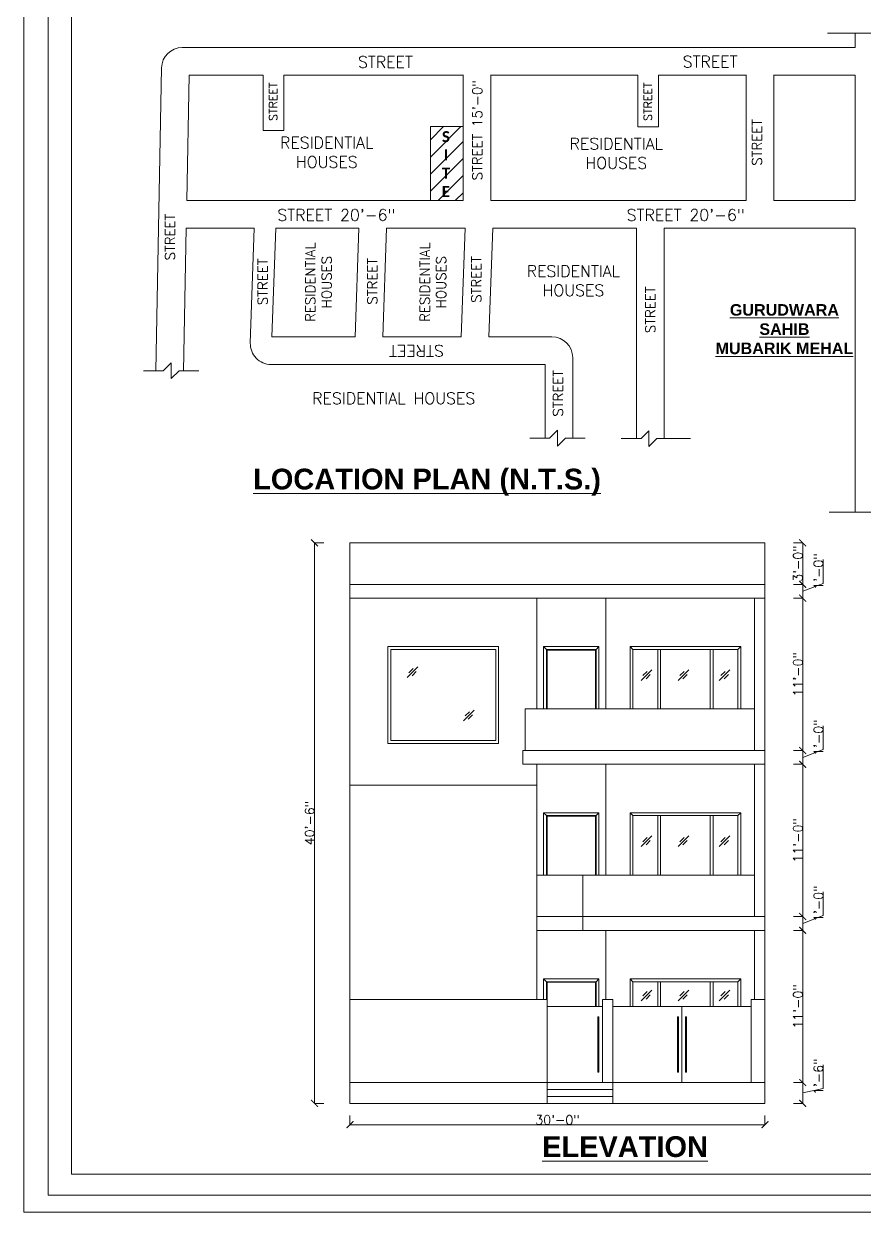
# Model space of a CAD drawing. Header units: metres. Extents: x 0 to 66.7, y 0 to 52.7.
# Drawn here: x 0 to 18.53, y 0 to 26.19 of the extents above; entities that cross this region are included whole.
import ezdxf

# ---------------------------------------------------------------- set-up
doc = ezdxf.new("R2010")
doc.units = ezdxf.units.M
doc.layers.add('LOCATION_PLAN', color=2, linetype='Continuous')
doc.layers.add('TEXT', color=7, linetype='Continuous', lineweight=18)
doc.styles.get("Standard").update_dxf_attribs({"font": 'simplex.shx'})

# ---------------------------------------------------------------- blocks, each defined once
blk = doc.blocks.new('_ArchTick')
at = {"color": 0, "linetype": 'ByBlock', "const_width": 0.15}
blk.add_lwpolyline([(-0.5, -0.5), (0.5, 0.5)], dxfattribs=at)

msp = doc.modelspace()

# ---------------------------------------------------------------- hatches: boundary and pattern name
at = {"layer": 'LOCATION_PLAN', "lineweight": 0}
h = msp.add_hatch(dxfattribs=at)
h.set_pattern_fill('ANSI31', color=1, scale=2.13111, angle=360)
h.set_pattern_definition([(45, (-24448.90527, -394.6793), (-0.1883653165, 0.1883653165), [])])
h.paths.add_polyline_path([(9.6845, 22.295), (8.96319, 22.295), (8.96319, 23.92396), (9.6845, 23.92396)])
h.paths.add_polyline_path([(9.14876, 23.98918), (9.46106, 23.98918), (9.46106, 22.19695), (9.14876, 22.19695)], flags=9)

# ---------------------------------------------------------------- linework, layer by layer
at = {"lineweight": 0}
for p, q in [((6.61225, 14.75101), (6.40576, 14.75101)), ((6.40894, 2.39622), (6.40894, 14.75419)), ((16.96743, 14.75101), (17.17392, 14.75101)), ((17.17075, 13.8329), (17.17075, 14.75419)), ((17.62529, 13.85524), (17.62529, 14.38115)), ((16.96743, 13.83608), (17.17392, 13.83608)), ((16.96743, 13.83608), (17.17392, 13.83608)), ((17.17075, 13.68359), (17.62529, 13.85524)), ((17.17075, 13.83925), (17.17075, 13.52792)), ((7.19016, 13.5311), (7.19016, 9.26141)), ((11.30737, 11.09127), (11.30737, 13.5311)), ((12.83226, 11.09127), (12.83226, 13.5311)), ((16.11077, 10.17634), (16.11077, 13.5311)), ((16.3395, 10.17634), (16.3395, 13.5311)), ((16.96743, 13.5311), (17.17392, 13.5311)), ((16.96743, 13.5311), (17.17392, 13.5311)), ((17.17075, 10.17316), (17.17075, 13.53428)), ((11.45985, 12.46368), (11.52339, 12.40014)), ((12.67977, 12.46368), (12.61623, 12.40014)), ((13.36597, 12.46368), (13.4295, 12.40014)), ((13.97592, 12.40014), (13.97592, 11.09127)), ((14.03946, 12.40014), (14.03946, 11.09127)), ((15.1323, 12.40014), (15.1323, 11.09127)), ((15.19584, 12.40014), (15.19584, 11.09127)), ((15.80579, 12.46368), (15.74225, 12.40014)), ((8.45347, 11.78467), (8.68889, 12.0201)), ((8.48941, 11.88999), (8.58358, 11.98416)), ((8.55878, 11.82062), (8.65295, 11.91479)), ((13.61205, 11.72035), (13.84747, 11.95578)), ((13.64799, 11.82567), (13.74216, 11.91984)), ((13.71736, 11.7563), (13.81153, 11.85047)), ((14.42523, 11.72035), (14.66065, 11.95578)), ((14.46117, 11.82567), (14.55534, 11.91984)), ((14.53054, 11.7563), (14.62471, 11.85047)), ((15.33254, 11.72035), (15.56796, 11.95578)), ((15.36848, 11.82567), (15.46265, 11.91984)), ((15.43785, 11.7563), (15.53202, 11.85047)), ((9.69264, 10.83144), (9.92807, 11.06686)), ((9.72859, 10.93675), (9.82276, 11.03092)), ((9.79796, 10.86738), (9.89213, 10.96155)), ((17.62529, 10.19551), (17.62529, 10.72141)), ((16.96743, 10.17634), (17.17392, 10.17634)), ((16.96743, 10.17634), (17.17392, 10.17634)), ((17.17075, 10.02385), (17.62529, 10.19551)), ((17.17075, 10.17952), (17.17075, 9.86818)), ((11.30737, 9.87136), (11.30737, 9.41389)), ((12.83226, 7.43154), (12.83226, 9.87136)), ((16.11077, 6.5166), (16.11077, 9.87136)), ((16.3395, 6.5166), (16.3395, 9.87136)), ((16.96743, 9.87136), (17.17392, 9.87136)), ((16.96743, 9.87136), (17.17392, 9.87136)), ((17.17075, 9.87454), (17.17075, 6.51343)), ((11.45985, 8.80394), (11.52339, 8.7404)), ((12.67977, 8.80394), (12.61623, 8.7404)), ((13.36597, 8.80394), (13.4295, 8.7404)), ((13.97592, 8.7404), (13.97592, 7.43154)), ((14.03946, 8.7404), (14.03946, 7.43154)), ((15.1323, 8.7404), (15.1323, 7.43154)), ((15.19584, 8.7404), (15.19584, 7.43154)), ((15.80579, 8.80394), (15.74225, 8.7404)), ((13.61205, 8.06062), (13.84747, 8.29604)), ((13.64799, 8.16593), (13.74216, 8.2601)), ((13.71736, 8.09656), (13.81153, 8.19073)), ((14.42523, 8.06062), (14.66065, 8.29604)), ((14.46117, 8.16593), (14.55534, 8.2601)), ((14.53054, 8.09656), (14.62471, 8.19073)), ((15.33254, 8.06062), (15.56796, 8.29604)), ((15.36848, 8.16593), (15.46265, 8.2601)), ((15.43785, 8.09656), (15.53202, 8.19073)), ((17.62529, 6.53577), (17.62529, 7.06168)), ((16.96743, 6.5166), (17.17392, 6.5166)), ((16.96743, 6.5166), (17.17392, 6.5166)), ((17.17075, 6.36411), (17.62529, 6.53577)), ((17.17075, 6.51978), (17.17075, 6.20845)), ((12.83226, 4.68674), (12.83226, 6.21163)), ((16.11077, 4.68674), (16.11077, 6.21163)), ((16.3395, 4.68674), (16.3395, 6.21163)), ((16.96743, 6.21163), (17.17392, 6.21163)), ((16.96743, 6.21163), (17.17392, 6.21163)), ((17.17075, 6.2148), (17.17075, 2.85369)), ((11.45985, 5.1442), (11.52339, 5.08067)), ((12.67977, 5.1442), (12.61623, 5.08067)), ((13.36597, 5.1442), (13.4295, 5.08067)), ((13.97592, 5.08067), (13.97592, 4.53425)), ((14.03946, 5.08067), (14.03946, 4.53425)), ((15.1323, 5.08067), (15.1323, 4.53425)), ((15.19584, 5.08067), (15.19584, 4.53425)), ((15.80579, 5.1442), (15.74225, 5.08067)), ((13.61205, 4.66169), (13.84747, 4.89711)), ((13.64799, 4.767), (13.74216, 4.86117)), ((13.71736, 4.69763), (13.81153, 4.7918)), ((14.42523, 4.66169), (14.66065, 4.89711)), ((14.46117, 4.767), (14.55534, 4.86117)), ((14.53054, 4.69763), (14.62471, 4.7918)), ((15.33254, 4.66169), (15.56796, 4.89711)), ((15.36848, 4.767), (15.46265, 4.86117)), ((15.43785, 4.69763), (15.53202, 4.7918)), ((17.62529, 2.72354), (17.62529, 3.24945)), ((11.5361, 2.85687), (11.5361, 2.3994)), ((12.98475, 2.70438), (11.5361, 2.70438)), ((12.98475, 2.85687), (12.98475, 2.3994)), ((16.96743, 2.85687), (17.17392, 2.85687)), ((16.96743, 2.85687), (17.17392, 2.85687)), ((17.17075, 2.86004), (17.17075, 2.39622)), ((17.17075, 2.62813), (17.62529, 2.72354)), ((6.61225, 2.3994), (6.40576, 2.3994)), ((12.98475, 2.55189), (11.5361, 2.55189)), ((16.96743, 2.3994), (17.17392, 2.3994)), ((7.19016, 2.13285), (7.19016, 1.92635)), ((16.3395, 2.13285), (16.3395, 1.92635)), ((16.34268, 1.92953), (7.18699, 1.92953))]:
    msp.add_line(p, q, dxfattribs=at)
for points in [[(0, 0), (0, 52.68901), (66.70833, 52.68901), (66.70833, 0)], [(0.5355, 0.37263), (0.5355, 52.31639), (66.3357, 52.31639), (66.3357, 0.37263)], [(1.05197, 0.83841), (1.05197, 51.8506), (65.86992, 51.8506), (65.86992, 0.83841)], [(16.3395, 14.75101), (7.19016, 14.75101), (7.19016, 13.83608), (16.3395, 13.83608)], [(16.3395, 13.83608), (7.19016, 13.83608), (7.19016, 13.5311), (16.3395, 13.5311)], [(10.46868, 12.46368), (8.02885, 12.46368), (8.02885, 10.32883), (10.46868, 10.32883)], [(10.40514, 12.40014), (8.09239, 12.40014), (8.09239, 10.39237), (10.40514, 10.39237)], [(16.11077, 11.09127), (11.05322, 11.09127), (11.05322, 10.17634), (16.11077, 10.17634)], [(16.3395, 10.17634), (11.00239, 10.17634), (11.00239, 9.87136), (16.3395, 9.87136)], [(12.32396, 6.5166), (11.30737, 6.5166), (11.30737, 7.43154), (12.32396, 7.43154)], [(16.11077, 7.43154), (12.32396, 7.43154), (12.32396, 6.5166), (16.11077, 6.5166)], [(12.32396, 6.5166), (11.30737, 6.5166), (11.30737, 6.21163), (12.32396, 6.21163)], [(16.3395, 6.5166), (12.32396, 6.5166), (12.32396, 6.21163), (16.3395, 6.21163)], [(11.5361, 4.68674), (7.19016, 4.68674), (7.19016, 2.85687), (11.5361, 2.85687)], [(11.5361, 4.53425), (12.75601, 4.53425), (12.75601, 2.85687), (11.5361, 2.85687)], [(12.98475, 4.68674), (12.75601, 4.68674), (12.75601, 2.85687), (12.98475, 2.85687)], [(12.98475, 4.53425), (14.50964, 4.53425), (14.50964, 2.85687), (12.98475, 2.85687)], [(16.03453, 4.53425), (14.50964, 4.53425), (14.50964, 2.85687), (16.03453, 2.85687)], [(16.3395, 4.68674), (16.03453, 4.68674), (16.03453, 2.85687), (16.3395, 2.85687)], [(12.67977, 4.30551), (12.65435, 4.30551), (12.65435, 3.0856), (12.67977, 3.0856)], [(14.43339, 4.30551), (14.40798, 4.30551), (14.40798, 3.0856), (14.43339, 3.0856)], [(14.58588, 4.30551), (14.61129, 4.30551), (14.61129, 3.0856), (14.58588, 3.0856)], [(16.3395, 2.85687), (7.19016, 2.85687), (7.19016, 2.3994), (16.3395, 2.3994)]]:
    msp.add_lwpolyline(points, close=True, dxfattribs=at)
for points in [[(12.67977, 11.09127), (12.67977, 12.46368), (11.45985, 12.46368), (11.45985, 11.09127)], [(12.61623, 11.09127), (12.61623, 12.40014), (11.52339, 12.40014), (11.52339, 11.09127)], [(12.60352, 11.09127), (12.60352, 12.38743), (11.5361, 12.38743), (11.5361, 11.09127)], [(15.80579, 11.09127), (15.80579, 12.46368), (13.36597, 12.46368), (13.36597, 11.09127)], [(15.74225, 11.09127), (15.74225, 12.40014), (13.4295, 12.40014), (13.4295, 11.09127)], [(11.30737, 4.68674), (11.30737, 9.41389), (7.19016, 9.41389), (7.19016, 4.68674)], [(12.67977, 7.43154), (12.67977, 8.80394), (11.45985, 8.80394), (11.45985, 7.43154)], [(12.61623, 7.43154), (12.61623, 8.7404), (11.52339, 8.7404), (11.52339, 7.43154)], [(12.60352, 7.43154), (12.60352, 8.72769), (11.5361, 8.72769), (11.5361, 7.43154)], [(15.80579, 7.43154), (15.80579, 8.80394), (13.36597, 8.80394), (13.36597, 7.43154)], [(15.74225, 7.43154), (15.74225, 8.7404), (13.4295, 8.7404), (13.4295, 7.43154)], [(12.67977, 4.53425), (12.67977, 5.1442), (11.45985, 5.1442), (11.45985, 4.68674)], [(12.61623, 4.53425), (12.61623, 5.08067), (11.52339, 5.08067), (11.52339, 4.68674)], [(12.60352, 4.53425), (12.60352, 5.06796), (11.5361, 5.06796), (11.5361, 4.68674)], [(15.80579, 4.53425), (15.80579, 5.1442), (13.36597, 5.1442), (13.36597, 4.53425)], [(15.74225, 4.53425), (15.74225, 5.08067), (13.4295, 5.08067), (13.4295, 4.53425)]]:
    msp.add_lwpolyline(points, dxfattribs=at)
at = {"layer": 'LOCATION_PLAN', "lineweight": 0}
for p, q in [((18.32787, 25.98561), (18.32787, 25.66609)), ((18.32787, 25.66609), (3.49413, 25.66609)), ((2.91237, 18.54583), (3.03674, 25.21715)), ((3.59233, 22.295), (3.6438, 25.05613)), ((5.27888, 25.05613), (3.6438, 25.05613)), ((5.27888, 25.05613), (5.27888, 23.83622)), ((9.6845, 25.05613), (5.73635, 25.05613)), ((5.73635, 23.83622), (5.73635, 25.05613)), ((9.6845, 22.295), (9.6845, 25.06273)), ((10.29446, 22.295), (10.29446, 25.06273)), ((13.53731, 25.05613), (10.29446, 25.05613)), ((13.53731, 25.05613), (13.53731, 23.91898)), ((15.92755, 25.05613), (13.99478, 25.05613)), ((13.99478, 23.91898), (13.99478, 25.05613)), ((15.92755, 22.295), (15.92755, 25.06273)), ((16.5375, 22.295), (16.5375, 25.06273)), ((18.32787, 25.05613), (16.5375, 25.05613)), ((18.32787, 25.05613), (18.32787, 22.295)), ((5.27888, 23.83622), (5.73635, 23.83622)), ((13.53731, 23.91898), (13.99478, 23.91898)), ((9.6845, 22.295), (3.59233, 22.295)), ((15.92755, 22.295), (10.29446, 22.295)), ((18.32787, 22.295), (16.5375, 22.295)), ((3.52222, 18.53446), (3.58096, 21.68504)), ((5.08252, 21.68504), (3.58096, 21.68504)), ((5.08252, 21.68504), (4.9943, 19.15478)), ((5.55624, 21.68504), (5.47134, 19.29133)), ((7.38715, 21.68504), (5.55624, 21.68504)), ((7.38715, 21.68504), (7.30225, 19.29133)), ((7.99749, 21.68504), (7.91259, 19.29133)), ((9.72972, 21.68504), (7.99749, 21.68504)), ((9.72972, 21.68504), (9.64482, 19.29133)), ((10.34006, 21.68504), (10.25515, 19.29133)), ((13.50786, 21.68504), (10.34006, 21.68504)), ((13.50786, 21.68504), (13.50786, 17.04835)), ((18.32787, 21.68504), (14.11781, 21.68504)), ((14.11781, 21.68504), (14.11781, 17.04835)), ((18.32787, 21.68504), (18.32787, 15.43078)), ((7.30225, 19.29133), (5.47134, 19.29133)), ((9.64482, 19.29133), (7.91259, 19.29133)), ((11.64432, 19.29133), (10.25515, 19.29133)), ((11.49183, 18.68137), (5.45149, 18.68137)), ((11.49183, 18.68137), (11.49183, 17.04835)), ((12.10179, 18.83386), (12.10179, 17.04835))]:
    msp.add_line(p, q, dxfattribs=at)
for points in [[(17.71791, 25.98561), (18.8045, 25.98561), (19.2428, 25.54731), (19.2428, 26.42391), (19.6811, 25.98561), (20.76769, 25.98561)], [(2.63786, 18.54583), (3.07249, 18.54583), (3.24781, 18.72115), (3.24781, 18.37051), (3.42313, 18.54583), (3.85777, 18.54583)], [(12.3763, 17.05752), (11.94166, 17.05752), (11.76634, 16.88221), (11.76634, 17.23284), (11.59102, 17.05752), (11.15639, 17.05752)], [(14.6973, 17.04835), (13.95768, 17.04835), (13.78237, 16.87303), (13.78237, 17.22367), (13.60705, 17.04835), (13.17241, 17.04835)], [(17.75722, 15.43078), (18.84381, 15.43078), (19.28211, 15.86908), (19.28211, 14.99249), (19.7204, 15.43078), (20.807, 15.43078)]]:
    msp.add_lwpolyline(points, dxfattribs=at)
at = {"layer": 'LOCATION_PLAN', "color": 1, "lineweight": 0}
msp.add_lwpolyline([(9.6845, 22.295), (8.96319, 22.295), (8.96319, 23.92396), (9.6845, 23.92396)], close=True, dxfattribs=at)
at = {"layer": 'LOCATION_PLAN', "lineweight": 0}
for centre, start, end in [((3.49413, 25.20862), 90, 178.931917), ((5.45149, 19.13884), 178.003047, 270), ((11.64432, 18.83386), 0, 90)]:
    msp.add_arc(centre, 0.45747, start, end, dxfattribs=at)

# ---------------------------------------------------------------- block references
at = {"lineweight": 0, "xscale": 0.152489018763067, "yscale": 0.152489018763067, "zscale": 0.152489018763067}
for p, rotation in [((6.40894, 14.75101), 90), ((17.17075, 14.75101), 90), ((17.17075, 13.83608), 270), ((17.17075, 13.83608), 90), ((17.17075, 13.5311), 90), ((17.17075, 13.5311), 270), ((17.17075, 10.17634), 270), ((17.17075, 10.17634), 90), ((17.17075, 9.87136), 90), ((17.17075, 9.87136), 270), ((17.17075, 6.5166), 270), ((17.17075, 6.5166), 90), ((17.17075, 6.21163), 90), ((17.17075, 6.21163), 270), ((17.17075, 2.85687), 270), ((17.17075, 2.85687), 90), ((6.40894, 2.3994), 270), ((17.17075, 2.3994), 270), ((7.19016, 1.92953), 180)]:
    msp.add_blockref('_ArchTick', p, dxfattribs=dict(at, rotation=rotation))
msp.add_blockref('_ArchTick', (16.3395, 1.92953), dxfattribs=at)

# ---------------------------------------------------------------- texts
at = {"lineweight": 0, "char_height": 0.203319, "attachment_point": 5, "rotation": 90}
for s, insert in [('\\A1;3\'-0"', (17.06458, 14.29354)), ('\\A1;1\'-0"', (17.5192, 14.1182)), ('\\A1;11\'-0"', (17.06465, 11.85372)), ('\\A1;1\'-0"', (17.5192, 10.45846)), ('\\A1;40\'-6"', (6.30284, 8.57521)), ('\\A1;11\'-0"', (17.06465, 8.19398)), ('\\A1;1\'-0"', (17.5192, 6.79872)), ('\\A1;11\'-0"', (17.06465, 4.53425)), ('\\A1;1\'-6"', (17.5192, 2.9865))]:
    msp.add_mtext(s, dxfattribs=dict(at, insert=insert))
at = {"lineweight": 0, "insert": (11.76483, 2.0357), "char_height": 0.203319, "attachment_point": 5}
msp.add_mtext('\\A1;30\'-0"', dxfattribs=at)
at = {"layer": 'LOCATION_PLAN', "lineweight": 0, "attachment_point": 3}
for s, insert, char_height, width in [('\\A1;\\pxqc;STREET', (10.13262, 25.47561), 0.2541484, 4.3196047), ('\\A1;\\pxqc;STREET', (17.29045, 25.4822), 0.2541484, 4.3196047), ('\\A1;\\pxqc;RESIDENTIAL\\PHOUSES', (8.83934, 23.69684), 0.2541484, 4.3196047), ('\\A1;\\pxqc;RESIDENTIAL\\PHOUSES', (15.2211, 23.67336), 0.2541484, 4.3196047), ('\\A1;\\pxqc;STREET 20\'-6"', (9.05099, 22.10451), 0.2541484, 4.3196047), ('\\A1;\\pxqc;STREET 20\'-6"', (16.75216, 22.10451), 0.2541484, 4.3196047), ('\\A1;\\pxqc;RESIDENTIAL\\PHOUSES', (13.86933, 20.86622), 0.2541484, 3.5058466), ('\\A1;\\pxqc;{\\fArial|b1|i0|c0|p34;\\LGURUDWARA\\PSAHIB\\PMUBARIK MEHAL}', (18.52124, 20.01255), 0.2541484, 3.5058466), ('\\A1;\\pxqc;RESIDENTIAL HOUSES', (10.3153, 18.06217), 0.2541484, 4.3196047), ('\\A1;\\pxqc;{\\fArial|b1|i0|c0|p34;\\LLOCATION PLAN (N.T.S.)}', (12.76988, 16.3862), 0.4574671, 7.7606422)]:
    msp.add_mtext(s, dxfattribs=dict(at, insert=insert, char_height=char_height, width=width))
at = {"layer": 'LOCATION_PLAN', "lineweight": 0, "width": 4.3196047, "attachment_point": 3}
for s, insert, char_height, rotation in [('\\A1;\\pxqc;STREET', (5.40894, 26.63271), 0.1779039, 90), ('\\A1;\\pxqc;STREET 15\'-0"', (9.88973, 26.00525), 0.2160261, 90), ('\\A1;\\pxqc;STREET', (13.66971, 26.63271), 0.1779039, 90), ('\\A1;\\pxqc;STREET', (16.05449, 25.73587), 0.2160261, 90), ('\\A1;\\pxqc;STREET', (3.11669, 23.64949), 0.2160261, 90), ('\\A1;\\pxqc;RESIDENTIAL\\PHOUSES', (6.20828, 22.6546), 0.2160261, 90), ('\\A1;\\pxqc;RESIDENTIAL\\PHOUSES', (8.73276, 22.6546), 0.2160261, 90), ('\\A1;\\pxqc;STREET', (5.15908, 22.6623), 0.2160261, 90), ('\\A1;\\pxqc;STREET', (7.57607, 22.67529), 0.2160261, 90), ('\\A1;\\pxqc;STREET', (9.86815, 22.71546), 0.2160261, 90), ('\\A1;\\pxqc;STREET', (13.70439, 22.04649), 0.2160261, 90), ('\\A1;\\pxqc;STREET', (6.49814, 18.85739), 0.2541484, 180), ('\\A1;\\pxqc;STREET', (11.67005, 20.2071), 0.2160261, 90)]:
    msp.add_mtext(s, dxfattribs=dict(at, insert=insert, char_height=char_height, rotation=rotation))
at = {"layer": 'LOCATION_PLAN', "color": 1, "lineweight": 0, "insert": (4.75129, 22.37487), "char_height": 0.2414409, "width": 9.1104965, "attachment_point": 7}
msp.add_mtext('\\pxqc;{\\fCalibri|b1|i0|c0|p34;S\\PI\\PT\\PE}', dxfattribs=at)
at = {"layer": 'TEXT', "lineweight": 0, "insert": (17.13468, 1.67466), "char_height": 0.4574671, "width": 7.7606422, "attachment_point": 3}
msp.add_mtext('\\A1;\\pxqc;{\\fArial|b1|i0|c0|p34;\\LELEVATION}', dxfattribs=at)

doc.saveas('drawing.dxf')
